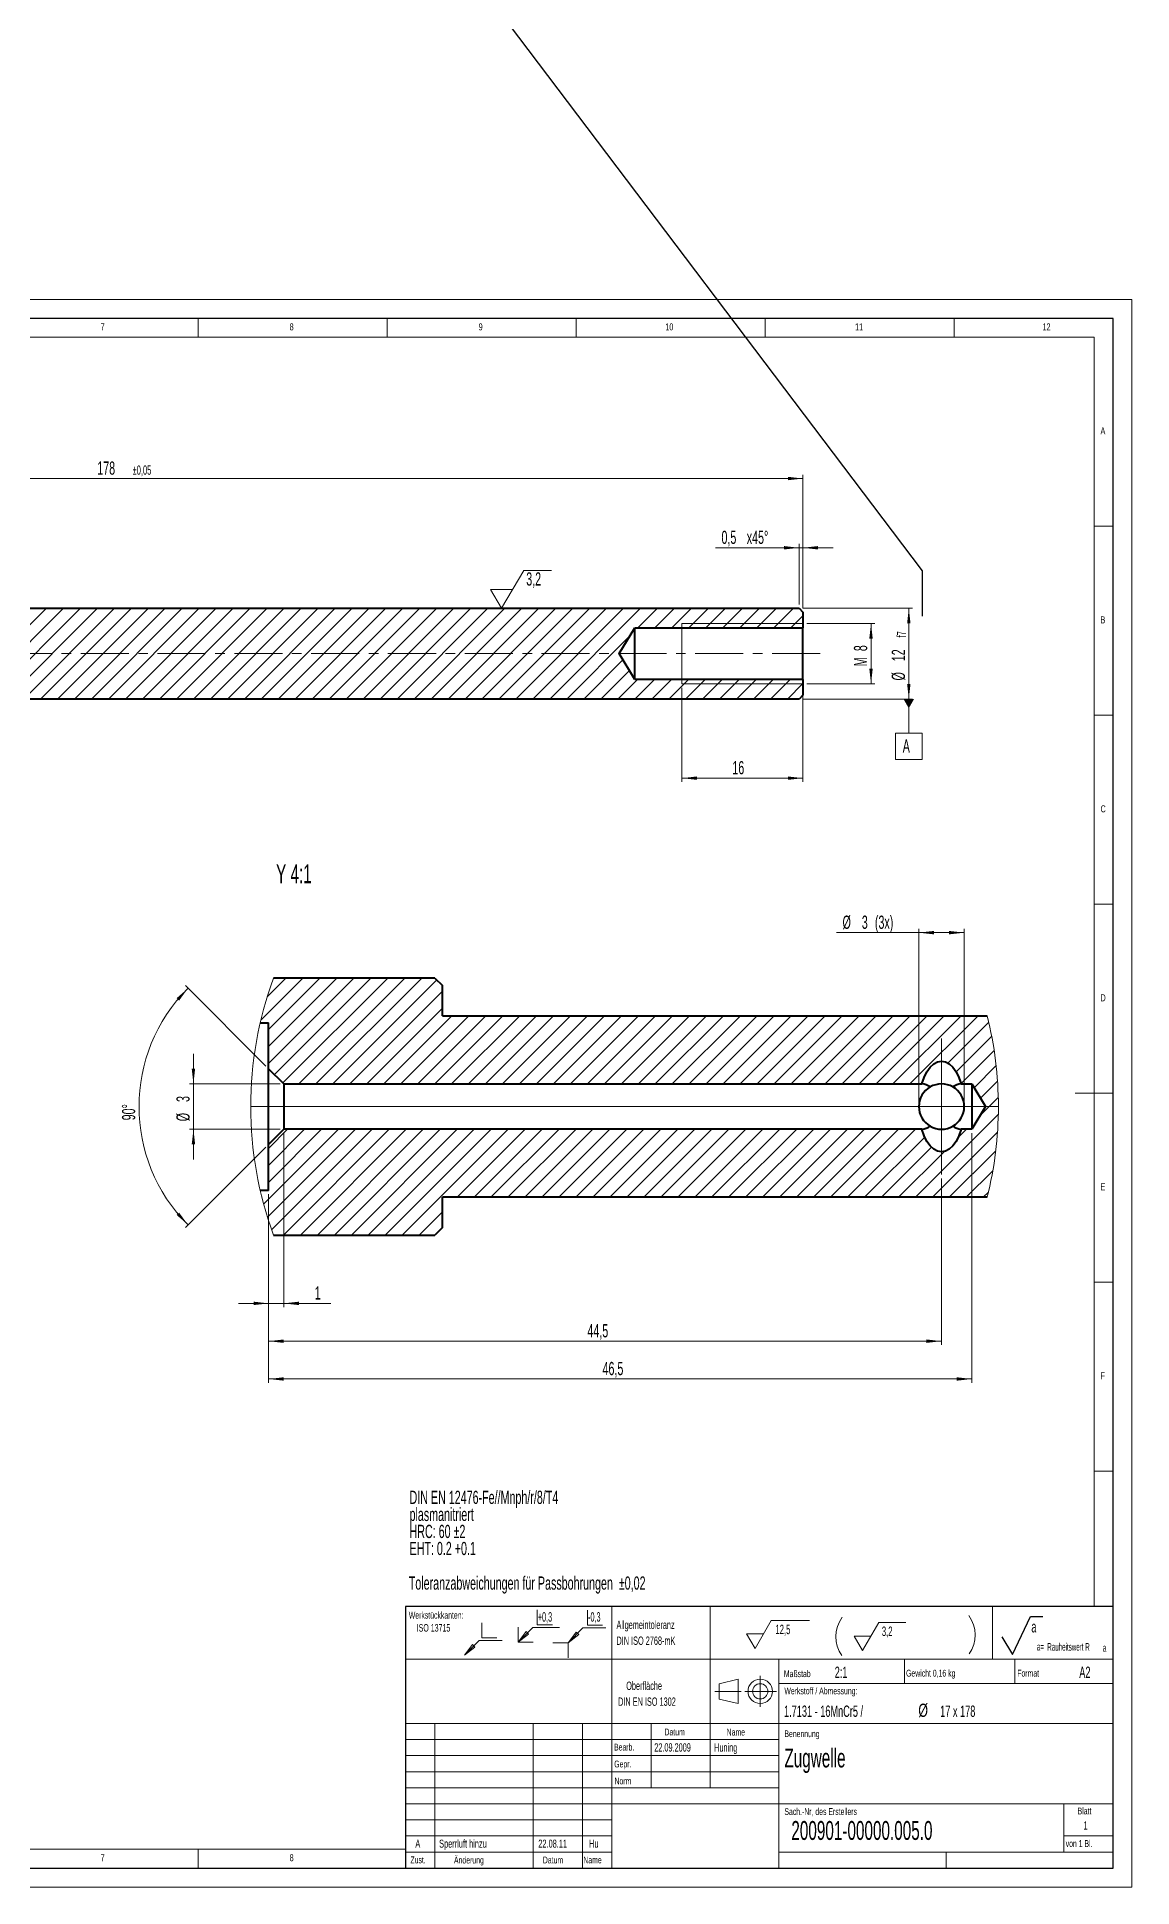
# Model space of a CAD drawing. Header units: millimetres. Extents: x 0 to 594, y 0 to 979.
# Drawn here: x 304.3 to 594, y 0 to 489.4 of the extents above; entities that cross this region are included whole.
import ezdxf

# ---------------------------------------------------------------- set-up
doc = ezdxf.new("R2010")
doc.units = ezdxf.units.MM
doc.linetypes.add('CENTERX2', pattern=[20.32, 12.7, -2.54, 2.54, -2.54])
doc.layers.add('SLD-0', color=7, linetype='Continuous')
doc.styles.add('SLDTEXTSTYLE0', font='TXT', dxfattribs={"width": 0.605})
doc.styles.add('SLDTEXTSTYLE1', font='TXT', dxfattribs={"width": 0.491563})
doc.styles.add('SLDTEXTSTYLE2', font='TXT', dxfattribs={"width": 0.75})
doc.styles.add('SLDTEXTSTYLE3', font='TXT', dxfattribs={"width": 0.7})
doc.styles.add('SLDTEXTSTYLE4', font='TXT', dxfattribs={"width": 0.554584})
doc.dimstyles.new('SLDDIMSTYLE0', dxfattribs={"dimtxt": 3.5, "dimasz": 4, "dimexe": 0, "dimexo": 0.0625, "dimgap": 0.875, "dimtad": 1, "dimlfac": 0.5, "dimrnd": 1e-09, "dimzin": 12, "dimdsep": 46, "dimtxsty": 'SLDTEXTSTYLE0', "dimsah": 1, "dimcen": 0.09, "dimadec": 0, "dimazin": 0, "dimtfac": 1, "dimtofl": 0, "dimtmove": 0, "dimatfit": 3, "dimfxl": 1, "dimfrac": 2, "dimtolj": 1, "dimtzin": 12, "dimarcsym": 0})
doc.dimstyles.new('SLDDIMSTYLE14', dxfattribs={"dimtxt": 3.5, "dimasz": 4, "dimexe": 0, "dimexo": 0.0625, "dimgap": 0.875, "dimtad": 1, "dimlfac": 0.25, "dimrnd": 1e-09, "dimzin": 12, "dimdsep": 46, "dimtxsty": 'SLDTEXTSTYLE0', "dimsah": 1, "dimcen": 0.09, "dimadec": 0, "dimazin": 0, "dimtfac": 1, "dimtofl": 0, "dimtmove": 0, "dimatfit": 3, "dimfxl": 1, "dimfrac": 2, "dimtolj": 1, "dimtzin": 12, "dimarcsym": 0})
doc.dimstyles.new('SLDDIMSTYLE16', dxfattribs={"dimtxt": 3.5, "dimasz": 4, "dimexe": 0, "dimexo": 0.0625, "dimgap": 0.875, "dimtad": 1, "dimdec": 4, "dimlfac": 0.25, "dimzin": 12, "dimdsep": 46, "dimtxsty": 'SLDTEXTSTYLE0', "dimsah": 1, "dimcen": 0.09, "dimazin": 0, "dimtfac": 1, "dimtofl": 0, "dimtmove": 0, "dimatfit": 3, "dimfxl": 1, "dimfrac": 2, "dimtolj": 1, "dimtzin": 12, "dimarcsym": 0})
doc.dimstyles.new('SLDDIMSTYLE19', dxfattribs={"dimtxt": 3.5, "dimasz": 4, "dimexe": 0, "dimexo": 0.0625, "dimgap": 0.875, "dimtad": 1, "dimlfac": 0.25, "dimrnd": 1e-09, "dimzin": 12, "dimdsep": 46, "dimtxsty": 'SLDTEXTSTYLE0', "dimsah": 1, "dimcen": 0.09, "dimadec": 0, "dimazin": 0, "dimtfac": 1, "dimtofl": 0, "dimtmove": 0, "dimatfit": 3, "dimfxl": 1, "dimfrac": 2, "dimtolj": 1, "dimtzin": 12, "dimarcsym": 0})
doc.dimstyles.new('SLDDIMSTYLE3', dxfattribs={"dimtxt": 3.5, "dimasz": 4, "dimexe": 0, "dimexo": 0.0625, "dimgap": 0.875, "dimtad": 1, "dimlfac": 0.5, "dimrnd": 1e-09, "dimzin": 12, "dimdsep": 46, "dimtxsty": 'SLDTEXTSTYLE0', "dimsah": 1, "dimcen": 0.09, "dimadec": 0, "dimazin": 0, "dimtfac": 1, "dimtofl": 0, "dimtmove": 0, "dimatfit": 3, "dimfxl": 1, "dimfrac": 2, "dimtolj": 1, "dimtzin": 12, "dimarcsym": 0})
doc.dimstyles.new('SLDDIMSTYLE5', dxfattribs={"dimtxt": 3.5, "dimasz": 4, "dimexe": 0, "dimexo": 0.0625, "dimgap": 0.875, "dimtad": 1, "dimlfac": 0.5, "dimrnd": 1e-09, "dimzin": 12, "dimdsep": 46, "dimtxsty": 'SLDTEXTSTYLE0', "dimsah": 1, "dimcen": 0.09, "dimadec": 0, "dimazin": 0, "dimtol": 1, "dimtp": 0.05, "dimtm": 0.05, "dimtfac": 1, "dimtofl": 0, "dimtmove": 0, "dimatfit": 3, "dimfxl": 1, "dimfrac": 2, "dimtolj": 1, "dimarcsym": 0})
doc.dimstyles.new('SLDDIMSTYLE6', dxfattribs={"dimtxt": 3.5, "dimasz": 4, "dimexe": 0, "dimexo": 0.0625, "dimgap": 0.875, "dimtad": 1, "dimlfac": 0.5, "dimrnd": 1e-09, "dimzin": 12, "dimdsep": 46, "dimtxsty": 'SLDTEXTSTYLE0', "dimsah": 1, "dimcen": 0.09, "dimadec": 0, "dimazin": 0, "dimtfac": 1, "dimtofl": 0, "dimtmove": 0, "dimatfit": 3, "dimfxl": 1, "dimfrac": 2, "dimtolj": 1, "dimtzin": 12, "dimarcsym": 0})
doc.dimstyles.new('SLDDIMSTYLE8', dxfattribs={"dimtxt": 0, "dimasz": 4, "dimexe": 0, "dimexo": 0.0625, "dimgap": 0, "dimtad": 0, "dimtih": 1, "dimtoh": 1, "dimdec": 0, "dimrnd": 1e-09, "dimzin": 0, "dimdsep": 46, "dimtxsty": 'Standard', "dimblk1": 'NONE', "dimblk2": 'NONE', "dimsah": 1, "dimcen": 0.09, "dimadec": 0, "dimazin": 0, "dimtfac": 4, "dimtdec": 0, "dimtofl": 0, "dimtmove": 0, "dimatfit": 3, "dimldrblk": 'NONE', "dimfxl": 1, "dimfrac": 2, "dimtolj": 1, "dimtzin": 0, "dimarcsym": 0})

# ---------------------------------------------------------------- blocks, each defined once
blk = doc.blocks.new('Block31')
at = {"color": 7, "linetype": 'Continuous', "lineweight": 0}
blk.add_arc((8.57, 4.98), 8.57, 143.2192, 215.5305, dxfattribs=at)
blk = doc.blocks.new('SW_NOTE_0')
at = {"color": 0, "linetype": 'Continuous', "lineweight": 0, "char_height": 3.5, "attachment_point": 1, "style": 'SLDTEXTSTYLE0'}
for s, insert in [('plasmanitriert', (0, 0)), ('DIN EN 12476-Fe//Mnph/r/8/T4', (0, 4.51)), ('HRC: 60 ±2', (0, -4.51)), ('EHT: 0.2 +0.1', (0, -9.02))]:
    blk.add_mtext(s, dxfattribs=dict(at, insert=insert))
blk = doc.blocks.new('plasmanitriet_manganphosphatiert')
at = {"color": 8, "linetype": 'Continuous', "lineweight": 0}
blk.add_blockref('SW_NOTE_0', (0.02, 13.19), dxfattribs=at)
blk = doc.blocks.new('Block32')
at = {"color": 7, "linetype": 'Continuous', "lineweight": 0}
blk.add_arc((-6.86, 4.98), 8.57, 324.4695, 36.7808, dxfattribs=at)
blk = doc.blocks.new('Block25')
at = {"color": 9, "linetype": 'Continuous', "lineweight": 0}
for p, q in [((5.096194, 4.596195), (5.096194, 8.596195)), ((0, 0), (0, 4)), ((0, 0), (3.896194, 3.896195)), ((0, 0), (2.14905, 2.800698)), ((0, 0), (2.800697, 2.149051)), ((0, 0), (4, 0)), ((2.14905, 2.800698), (2.800697, 2.149051)), ((3.896194, 3.896195), (10.955845, 3.896195)), ((5.096194, 4.596195), (9.096194, 4.596195))]:
    blk.add_line(p, q, dxfattribs=at)
blk = doc.blocks.new('Block29')
at = {"layer": 'SLD-0', "color": 7, "linetype": 'Continuous', "lineweight": 0}
for p, q in [((6.51, 7.42), (2.23, 0)), ((6.51, 7.42), (13.68, 7.42)), ((2.23, 0), (0, 3.86)), ((0, 3.86), (4.46, 3.86))]:
    blk.add_line(p, q, dxfattribs=at)
at = {"layer": 'SLD-0', "insert": (7.34, 6.36), "char_height": 2.5, "attachment_point": 1, "style": 'SLDTEXTSTYLE0'}
blk.add_mtext('3,2', dxfattribs=at)
blk = doc.blocks.new('Block30')
at = {"color": 7, "linetype": 'Continuous', "lineweight": 0}
for p, q in [((2.23, 0), (6.51, 7.42)), ((6.51, 7.42), (16.66, 7.42)), ((0, 3.86), (4.46, 3.86)), ((0, 3.86), (2.23, 0))]:
    blk.add_line(p, q, dxfattribs=at)
at = {"color": 7, "linetype": 'Continuous', "lineweight": 0, "insert": (7.63, 6.32), "char_height": 2.5, "attachment_point": 1, "style": 'SLDTEXTSTYLE0'}
blk.add_mtext('12,5', dxfattribs=at)
blk = doc.blocks.new('Block28')
at = {"layer": 'SLD-0'}
for p, q in [((2.77, 0), (7.58, 10.04)), ((7.58, 10.04), (10.86, 10.04)), ((0, 4.71), (2.77, 0))]:
    blk.add_line(p, q, dxfattribs=at)
at = {"layer": 'SLD-0', "attachment_point": 1}
for s, insert, char_height, style in [('a', (7.79, 8.85), 3, 'SLDTEXTSTYLE0'), ('a=', (9.24, 3.08), 2, 'SLDTEXTSTYLE1'), ('Rauheitswert R', (12.01, 3.03), 2, 'SLDTEXTSTYLE1'), ('a', (26.68, 2.78), 2, 'SLDTEXTSTYLE1')]:
    blk.add_mtext(s, dxfattribs=dict(at, insert=insert, char_height=char_height, style=style))
blk = doc.blocks.new('Block26')
at = {"color": 9, "linetype": 'Continuous', "lineweight": 0}
for p, q in [((4.596194, 4.596194), (4.596194, 8.596194)), ((0, 0), (3.896194, 3.896194)), ((0, 0), (2.149051, 2.800697)), ((0, 0), (2.800697, 2.14905)), ((2.149051, 2.800697), (2.800697, 2.14905)), ((3.896194, 3.896194), (10.010473, 3.896194)), ((4.596194, 4.596194), (8.596194, 4.596194))]:
    blk.add_line(p, q, dxfattribs=at)
blk = doc.blocks.new('Block27')
at = {"color": 9, "linetype": 'Continuous', "lineweight": 0}
for p, q in [((9.096194, 8.596195), (9.096194, 12.596195)), ((4, 4), (7.896194, 7.896195)), ((4, 4), (6.14905, 6.800698)), ((4, 4), (6.800697, 6.149051)), ((6.14905, 6.800698), (6.800697, 6.149051)), ((7.896194, 7.896195), (14.010473, 7.896195)), ((9.096194, 8.596195), (13.096194, 8.596195)), ((0, 4), (4, 4)), ((4, 0), (4, 4))]:
    blk.add_line(p, q, dxfattribs=at)
blk = doc.blocks.new('SW_NOTE_1')
at = {"color": 0, "linetype": 'Continuous', "lineweight": 0, "attachment_point": 1}
for s, insert, char_height, style in [('1.7131 - 16MnCr5 / ', (0, 3.87), 3, 'SLDTEXTSTYLE0'), ('%%c', (35.53, 4.37), 3.5, 'SLDTEXTSTYLE3'), (' 17 x 178', (40.63, 3.87), 3, 'SLDTEXTSTYLE0')]:
    blk.add_mtext(s, dxfattribs=dict(at, insert=insert, char_height=char_height, style=style))
blk = doc.blocks.new('SW_NOTE_2')
at = {"color": 0, "linetype": 'Continuous', "lineweight": 0, "char_height": 2.2, "attachment_point": 1, "style": 'SLDTEXTSTYLE0'}
for s, insert in [('Allgemeintoleranz', (0, 2.84)), ('DIN ISO 2768-mK', (0, -1.36))]:
    blk.add_mtext(s, dxfattribs=dict(at, insert=insert))
blk = doc.blocks.new('SW_NOTE_3')
at = {"color": 0, "linetype": 'Continuous', "lineweight": 0, "char_height": 2.2, "attachment_point": 1, "style": 'SLDTEXTSTYLE0'}
for s, insert in [('    Oberfläche', (0, 2.84)), ('DIN EN ISO 1302', (0, -1.36))]:
    blk.add_mtext(s, dxfattribs=dict(at, insert=insert))
blk = doc.blocks.new('*D20')
at = {"color": 7, "linetype": 'Continuous', "lineweight": 15}
for p, q in [((474.96, 317.29), (474.96, 292.35)), ((506.96, 317.29), (506.96, 292.35)), ((506.96, 293.35), (474.96, 293.35))]:
    blk.add_line(p, q, dxfattribs=at)
for points in [[(474.96, 293.35), (478.96, 292.9), (478.96, 293.8)], [(506.96, 293.35), (502.96, 293.8), (502.96, 292.9)]]:
    blk.add_solid(points, dxfattribs=at)
at = {"color": 7, "linetype": 'Continuous', "lineweight": 15, "insert": (488.28, 297.87), "char_height": 3.5, "attachment_point": 1, "style": 'SLDTEXTSTYLE0'}
blk.add_mtext('16', dxfattribs=at)
blk = doc.blocks.new('*D21')
at = {"color": 7, "linetype": 'Continuous', "lineweight": 15}
for p, q in [((507.96, 334.29), (525.96, 334.29)), ((524.96, 334.29), (524.96, 318.29)), ((507.96, 318.29), (525.96, 318.29))]:
    blk.add_line(p, q, dxfattribs=at)
for points in [[(524.96, 334.29), (524.51, 330.29), (525.41, 330.29)], [(524.96, 318.29), (525.41, 322.29), (524.51, 322.29)]]:
    blk.add_solid(points, dxfattribs=at)
at = {"color": 7, "linetype": 'Continuous', "lineweight": 15, "char_height": 3.5, "attachment_point": 1, "rotation": 90, "style": 'SLDTEXTSTYLE0'}
for s, insert in [('8', (520.44, 326.95)), ('M', (520.44, 322.95))]:
    blk.add_mtext(s, dxfattribs=dict(at, insert=insert))
blk = doc.blocks.new('*D22')
at = {"color": 7, "linetype": 'Continuous', "lineweight": 15}
for p, q in [((505.96, 354.3), (483.82, 354.3)), ((505.96, 339.29), (505.96, 355.3)), ((505.96, 354.3), (506.96, 354.3)), ((506.96, 338.29), (506.96, 355.3)), ((506.96, 354.3), (514.96, 354.3))]:
    blk.add_line(p, q, dxfattribs=at)
for points in [[(505.96, 354.3), (501.96, 354.75), (501.96, 353.85)], [(506.96, 354.3), (510.96, 353.85), (510.96, 354.75)]]:
    blk.add_solid(points, dxfattribs=at)
at = {"color": 7, "linetype": 'Continuous', "lineweight": 15, "char_height": 3.5, "attachment_point": 1, "style": 'SLDTEXTSTYLE0'}
for s, insert in [('0,5', (485.4, 358.81)), ('x45°', (492.09, 358.81))]:
    blk.add_mtext(s, dxfattribs=dict(at, insert=insert))
blk = doc.blocks.new('*D23')
at = {"color": 7, "linetype": 'Continuous', "lineweight": 15}
for p, q in [((150.96, 343.89), (150.96, 373.62)), ((506.96, 372.62), (150.96, 372.62)), ((506.96, 338.29), (506.96, 373.62))]:
    blk.add_line(p, q, dxfattribs=at)
for points in [[(150.96, 372.62), (154.96, 372.17), (154.96, 373.07)], [(506.96, 372.62), (502.96, 373.07), (502.96, 372.17)]]:
    blk.add_solid(points, dxfattribs=at)
at = {"color": 7, "linetype": 'Continuous', "lineweight": 15, "attachment_point": 1, "style": 'SLDTEXTSTYLE0'}
for s, insert, char_height in [('178', (320.28, 377.13), 3.5), ('±0,05', (329.63, 376.08), 2.45)]:
    blk.add_mtext(s, dxfattribs=dict(at, insert=insert, char_height=char_height))
blk = doc.blocks.new('*D24')
at = {"color": 7, "linetype": 'Continuous', "lineweight": 15}
for p, q in [((506.96, 338.29), (535.96, 338.29)), ((534.96, 314.29), (534.96, 338.29)), ((534.96, 338.29), (534.96, 317.61)), ((506.96, 314.29), (535.96, 314.29))]:
    blk.add_line(p, q, dxfattribs=at)
for points in [[(534.96, 338.29), (534.51, 334.29), (535.41, 334.29)], [(534.96, 314.29), (535.41, 318.29), (534.51, 318.29)]]:
    blk.add_solid(points, dxfattribs=at)
at = {"color": 7, "linetype": 'Continuous', "lineweight": 15, "attachment_point": 1, "rotation": 90, "style": 'SLDTEXTSTYLE0'}
for s, insert, char_height in [('f7', (531.8, 330.57), 2.45), ('12', (530.44, 324.29), 3.5), ('%%c', (530.44, 319.2), 3.5)]:
    blk.add_mtext(s, dxfattribs=dict(at, insert=insert, char_height=char_height))
blk = doc.blocks.new('_NONE')
blk = doc.blocks.new('SW_SFSYMBOL_1')
at = {"color": 0, "linetype": 'Continuous', "lineweight": 0}
for p, q in [((-6.54, -5), (-0.65, 5)), ((-0.65, 5), (6.68, 5)), ((-6.54, -5), (-9.49, 0)), ((-3.6, 0), (-9.49, 0))]:
    blk.add_line(p, q, dxfattribs=at)
at = {"color": 0, "linetype": 'Continuous', "lineweight": 0, "insert": (0, 4.51), "char_height": 3.5, "attachment_point": 1, "style": 'SLDTEXTSTYLE0'}
blk.add_mtext('3,2', dxfattribs=at)
blk = doc.blocks.new('SW_DATUMTAG_0')
at = {"color": 0, "linetype": 'Continuous', "lineweight": 0}
for p, q in [((1.6, 15.18), (1.6, 6.19)), ((-1.9, -0.81), (-1.9, 6.19)), ((-1.9, 6.19), (5.1, 6.19)), ((5.1, 6.19), (5.1, -0.81)), ((5.1, -0.81), (-1.9, -0.81))]:
    blk.add_line(p, q, dxfattribs=at)
blk.add_solid([(3, 15.18), (0.2, 15.18), (1.6, 12.73)], dxfattribs=at)
at = {"color": 0, "linetype": 'Continuous', "lineweight": 0, "insert": (0, 4.51, 8.8), "char_height": 3.5, "attachment_point": 1, "style": 'SLDTEXTSTYLE0'}
blk.add_mtext('A', dxfattribs=at)
blk = doc.blocks.new('SW_HATCH_1')
at = {"color": 0, "linetype": 'Continuous', "lineweight": 0}
for p, q in [((4.49, 0), (-6.63, -11.12)), ((0, 0), (-4.95, -4.95)), ((8.98, 0), (-4.56, -13.55)), ((13.47, 0), (-4.56, -18.04)), ((17.96, 0), (-4.56, -22.53)), ((22.45, 0), (-3.06, -25.51)), ((26.94, 0), (-0.81, -27.75)), ((31.43, 0), (3.43, -28)), ((35.92, 0), (7.92, -28)), ((39.92, -0.49), (12.41, -28)), ((41.44, -3.47), (16.9, -28)), ((41.44, -7.96), (21.39, -28)), ((43.88, -10), (25.88, -28)), ((48.37, -10), (30.37, -28)), ((52.86, -10), (34.86, -28)), ((57.35, -10), (39.35, -28)), ((61.84, -10), (43.84, -28)), ((66.33, -10), (48.33, -28)), ((70.82, -10), (52.82, -28)), ((75.31, -10), (57.31, -28)), ((79.8, -10), (61.8, -28)), ((84.29, -10), (66.29, -28)), ((88.78, -10), (70.78, -28)), ((93.27, -10), (75.27, -28)), ((97.76, -10), (79.76, -28)), ((102.25, -10), (84.25, -28)), ((106.74, -10), (88.74, -28)), ((111.23, -10), (93.23, -28)), ((115.72, -10), (97.72, -28)), ((120.21, -10), (102.21, -28)), ((124.7, -10), (106.7, -28)), ((129.19, -10), (111.19, -28)), ((133.68, -10), (115.68, -28)), ((138.17, -10), (120.17, -28)), ((142.66, -10), (124.66, -28)), ((147.15, -10), (129.15, -28)), ((151.64, -10), (133.64, -28)), ((156.13, -10), (138.13, -28)), ((160.62, -10), (142.62, -28)), ((165.11, -10), (147.11, -28)), ((169.61, -10), (151.61, -28)), ((174.1, -10), (156.1, -28)), ((178.59, -10), (160.59, -28)), ((183.08, -10), (165.08, -28)), ((185.91, -11.65), (175.1, -22.47)), ((186.7, -15.36), (177.28, -24.78)), ((187.36, -19.19), (178.61, -27.93)), ((187.88, -23.16), (182.04, -29)), ((188.24, -27.28), (183.72, -31.8)), ((188.44, -31.58), (183.57, -36.45)), ((188.45, -36.06), (166.51, -58)), ((13.88, -40), (-5.9, -59.78)), ((18.37, -40), (-4.89, -63.26)), ((0.41, -40), (-4.56, -44.98)), ((4.9, -40), (-4.56, -49.47)), ((9.39, -40), (-4.56, -53.96)), ((22.86, -40), (-3.78, -66.64)), ((27.35, -40), (-0.65, -68)), ((31.84, -40), (3.84, -68)), ((36.33, -40), (8.33, -68)), ((40.82, -40), (12.82, -68)), ((45.31, -40), (17.31, -68)), ((49.8, -40), (21.8, -68)), ((54.29, -40), (26.29, -68)), ((58.78, -40), (30.78, -68)), ((63.27, -40), (45.27, -58)), ((67.76, -40), (49.76, -58)), ((72.25, -40), (54.25, -58)), ((76.74, -40), (58.74, -58)), ((81.23, -40), (63.23, -58)), ((85.72, -40), (67.72, -58)), ((90.21, -40), (72.21, -58)), ((94.7, -40), (76.7, -58)), ((99.19, -40), (81.19, -58)), ((103.68, -40), (85.68, -58)), ((108.17, -40), (90.17, -58)), ((112.66, -40), (94.66, -58)), ((117.15, -40), (99.15, -58)), ((121.64, -40), (103.64, -58)), ((126.13, -40), (108.13, -58)), ((130.62, -40), (112.62, -58)), ((135.11, -40), (117.11, -58)), ((139.61, -40), (121.61, -58)), ((144.1, -40), (126.1, -58)), ((148.59, -40), (130.59, -58)), ((153.08, -40), (135.08, -58)), ((157.57, -40), (139.57, -58)), ((162.06, -40), (144.06, -58)), ((166.55, -40), (148.55, -58)), ((168.99, -42.05), (153.04, -58)), ((188.24, -40.76), (171, -58)), ((180.02, -40), (177.82, -42.2)), ((170.77, -44.75), (157.53, -58)), ((174.09, -45.93), (162.02, -58)), ((187.77, -45.71), (175.49, -58)), ((187, -50.97), (179.98, -58)), ((185.85, -56.62), (184.47, -58)), ((41.44, -61.84), (35.27, -68))]:
    blk.add_line(p, q, dxfattribs=at)
blk = doc.blocks.new('*D45')
at = {"color": 7, "linetype": 'Continuous', "lineweight": 15}
for p, q in [((364.91, 217.17), (343.6, 238.49)), ((364.91, 195.76), (343.6, 174.44))]:
    blk.add_line(p, q, dxfattribs=at)
blk.add_arc((375.62, 206.46), 44.29, 135, 225, dxfattribs=at)
for points in [[(344.3, 237.78), (341.27, 235.13), (341.94, 234.52)], [(344.3, 175.15), (341.94, 178.4), (341.27, 177.8)]]:
    blk.add_solid(points, dxfattribs=at)
at = {"color": 7, "linetype": 'Continuous', "lineweight": 15, "insert": (326.82, 202.83), "char_height": 3.5, "attachment_point": 1, "rotation": 90, "style": 'SLDTEXTSTYLE0'}
blk.add_mtext('90°', dxfattribs=at)
blk = doc.blocks.new('*D46')
at = {"color": 7, "linetype": 'Continuous', "lineweight": 15}
for p, q in [((369.62, 199.46), (369.62, 153.4)), ((365.62, 183.26), (365.62, 153.4)), ((365.62, 154.4), (357.62, 154.4)), ((369.62, 154.4), (365.62, 154.4)), ((369.62, 154.4), (382.07, 154.4))]:
    blk.add_line(p, q, dxfattribs=at)
for points in [[(365.62, 154.4), (361.62, 154.85), (361.62, 153.95)], [(369.62, 154.4), (373.62, 153.95), (373.62, 154.85)]]:
    blk.add_solid(points, dxfattribs=at)
at = {"color": 7, "linetype": 'Continuous', "lineweight": 15, "insert": (377.81, 158.91), "char_height": 3.5, "attachment_point": 1, "style": 'SLDTEXTSTYLE0'}
blk.add_mtext('1', dxfattribs=at)
blk = doc.blocks.new('*D47')
at = {"color": 7, "linetype": 'Continuous', "lineweight": 15}
for p, q in [((551.62, 199.46), (551.62, 133.4)), ((365.62, 183.26), (365.62, 133.4)), ((365.62, 134.4), (551.62, 134.4))]:
    blk.add_line(p, q, dxfattribs=at)
for points in [[(365.62, 134.4), (369.62, 133.95), (369.62, 134.85)], [(551.62, 134.4), (547.62, 134.85), (547.62, 133.95)]]:
    blk.add_solid(points, dxfattribs=at)
at = {"color": 7, "linetype": 'Continuous', "lineweight": 15, "insert": (453.94, 138.91), "char_height": 3.5, "attachment_point": 1, "style": 'SLDTEXTSTYLE0'}
blk.add_mtext('46,5', dxfattribs=at)
blk = doc.blocks.new('*D48')
at = {"color": 7, "linetype": 'Continuous', "lineweight": 15}
for p, q in [((537.62, 252.48), (515.84, 252.48)), ((537.62, 207.46), (537.62, 253.48)), ((537.62, 252.48), (549.62, 252.48)), ((549.62, 207.46), (549.62, 253.48))]:
    blk.add_line(p, q, dxfattribs=at)
for points in [[(537.62, 252.48), (541.62, 252.03), (541.62, 252.93)], [(549.62, 252.48), (545.62, 252.93), (545.62, 252.03)]]:
    blk.add_solid(points, dxfattribs=at)
at = {"color": 7, "linetype": 'Continuous', "lineweight": 15, "char_height": 3.5, "attachment_point": 1, "style": 'SLDTEXTSTYLE0'}
for s, insert in [('%%c', (517.43, 256.99)), ('3', (522.53, 256.99)), (' (3x)', (525.2, 256.99))]:
    blk.add_mtext(s, dxfattribs=dict(at, insert=insert))
blk = doc.blocks.new('*D49')
at = {"color": 7, "linetype": 'Continuous', "lineweight": 15}
for p, q in [((543.62, 187.46), (543.62, 143.4)), ((365.62, 183.26), (365.62, 143.4)), ((543.62, 144.4), (365.62, 144.4))]:
    blk.add_line(p, q, dxfattribs=at)
for points in [[(365.62, 144.4), (369.62, 143.95), (369.62, 144.85)], [(543.62, 144.4), (539.62, 144.85), (539.62, 143.95)]]:
    blk.add_solid(points, dxfattribs=at)
at = {"color": 7, "linetype": 'Continuous', "lineweight": 15, "insert": (449.94, 148.91), "char_height": 3.5, "attachment_point": 1, "style": 'SLDTEXTSTYLE0'}
blk.add_mtext('44,5', dxfattribs=at)
blk = doc.blocks.new('*D50')
at = {"color": 7, "linetype": 'Continuous', "lineweight": 15}
for p, q in [((345.72, 212.46), (345.72, 220.46)), ((368.62, 212.46), (344.72, 212.46)), ((345.72, 212.46), (345.72, 200.46)), ((368.62, 200.46), (344.72, 200.46)), ((345.72, 200.46), (345.72, 192.46))]:
    blk.add_line(p, q, dxfattribs=at)
for points in [[(345.72, 212.46), (346.17, 216.46), (345.27, 216.46)], [(345.72, 200.46), (345.27, 196.46), (346.17, 196.46)]]:
    blk.add_solid(points, dxfattribs=at)
at = {"color": 7, "linetype": 'Continuous', "lineweight": 15, "char_height": 3.5, "attachment_point": 1, "rotation": 90, "style": 'SLDTEXTSTYLE0'}
for s, insert in [('3', (341.21, 207.68)), ('%%c', (341.21, 202.58))]:
    blk.add_mtext(s, dxfattribs=dict(at, insert=insert))
blk = doc.blocks.new('SW_CENTERMARKSYMBOL_3')
at = {"color": 0, "linetype": 'Continuous', "lineweight": 0}
for p, q in [((0, 12), (0, 18)), ((0, 0), (0, 12)), ((-12, 0), (-182.75, 0)), ((0, 0), (-12, 0)), ((0, 0), (0, -12)), ((0, 0), (12, 0)), ((12, 0), (15.04, 0)), ((0, -12), (0, -18))]:
    blk.add_line(p, q, dxfattribs=at)

msp = doc.modelspace()

# ---------------------------------------------------------------- hatches: boundary and pattern name
at = {"linetype": 'Continuous', "lineweight": 0}
h = msp.add_hatch(dxfattribs=at)
h.set_pattern_fill('ANSI31', style=0)
edge = h.paths.add_edge_path(flags=0)
edge.add_line((458.37034, 326.28617), (462.45619, 333.08617))
edge.add_line((462.45619, 333.08617), (506.95619, 333.08617))
edge.add_line((506.95619, 333.08617), (506.95619, 337.28617))
edge.add_line((506.95619, 337.28617), (505.95619, 338.28617))
edge.add_line((505.95619, 338.28617), (211.95619, 338.28617))
edge.add_line((211.95619, 338.28617), (211.95619, 342.28617))
edge.add_line((211.95619, 342.28617), (210.95619, 343.28617))
edge.add_line((210.95619, 343.28617), (151.35619, 343.28617))
edge.add_line((151.35619, 343.28617), (150.95619, 342.88617))
edge.add_line((150.95619, 342.88617), (150.95619, 341.38617))
edge.add_line((150.95619, 341.38617), (153.78462, 338.55774))
edge.add_arc((156.61304, 341.38617), 4, 225, 270)
edge.add_line((156.61304, 337.38617), (188.95619, 337.38617))
edge.add_line((188.95619, 337.38617), (188.95619, 331.28617))
edge.add_line((188.95619, 331.28617), (190.95619, 329.28617))
edge.add_line((190.95619, 329.28617), (275.35811, 329.28617))
edge.add_ellipse((277.95619, 326.28617), major_axis=(0, 6), ratio=0.5, start_angle=-40.8933946, end_angle=40.8933946, ccw=False)
edge.add_line((280.55427, 329.28617), (281.95619, 329.28617))
edge.add_line((281.95619, 329.28617), (283.75877, 326.28617))
edge.add_line((283.75877, 326.28617), (281.95619, 323.28617))
edge.add_line((281.95619, 323.28617), (280.55427, 323.28617))
edge.add_ellipse((277.95619, 326.28617), major_axis=(0, -6), ratio=0.5, start_angle=-40.8933946, end_angle=40.8933946, ccw=False)
edge.add_line((275.35811, 323.28617), (190.95619, 323.28617))
edge.add_line((190.95619, 323.28617), (188.95619, 321.28617))
edge.add_line((188.95619, 321.28617), (188.95619, 315.18617))
edge.add_line((188.95619, 315.18617), (156.61304, 315.18617))
edge.add_arc((156.61304, 311.18617), 4, 90, 135)
edge.add_line((153.78462, 314.01459), (150.95619, 311.18617))
edge.add_line((150.95619, 311.18617), (150.95619, 309.68617))
edge.add_line((150.95619, 309.68617), (151.35619, 309.28617))
edge.add_line((151.35619, 309.28617), (210.95619, 309.28617))
edge.add_line((210.95619, 309.28617), (211.95619, 310.28617))
edge.add_line((211.95619, 310.28617), (211.95619, 314.28617))
edge.add_line((211.95619, 314.28617), (505.95619, 314.28617))
edge.add_line((505.95619, 314.28617), (506.95619, 315.28617))
edge.add_line((506.95619, 315.28617), (506.95619, 319.48617))
edge.add_line((506.95619, 319.48617), (462.45619, 319.48617))
edge.add_line((462.45619, 319.48617), (458.37034, 326.28617))

# ---------------------------------------------------------------- linework, layer by layer
at = {"color": 7, "linetype": 'Continuous', "lineweight": 0}
for p, q in [((594, 420), (0, 420)), ((594, 77.25), (594, 420)), ((347, 410), (347, 415)), ((397, 415), (397, 410)), ((447, 410), (447, 415)), ((497, 415), (497, 410)), ((547, 410), (547, 415)), ((584, 410), (10, 410)), ((584, 74.25), (584, 410)), ((584, 360), (589, 360)), ((474.9562, 334.28617), (506.9562, 334.28617)), ((474.9562, 333.08617), (474.9562, 334.28617)), ((474.9562, 333.08617), (474.9562, 319.48617)), ((474.9562, 318.28617), (474.9562, 319.48617)), ((506.9562, 318.28617), (474.9562, 318.28617)), ((589, 310), (584, 310)), ((584, 260), (589, 260)), ((589, 210), (579, 210)), ((584, 160), (589, 160)), ((589, 110), (584, 110)), ((482.4, 57.25), (482.4, 74.25)), ((557.07055, 74.25), (557.07055, 60.25)), ((594, 0), (594, 77.25)), ((533.80694, 60.25), (533.80694, 53.875)), ((563, 60.25), (563, 53.875)), ((482.4, 57.25), (482.4, 26.25)), ((589, 53.875), (500.6, 53.875)), ((409.6, 43.25), (409.6, 5)), ((435.6, 5), (435.6, 43.25)), ((448.6, 43.25), (448.6, 5)), ((466.8, 26.25), (466.8, 43.25)), ((500.6, 39), (401.8, 39)), ((500.6, 34.75), (401.8, 34.75)), ((500.6, 30.5), (401.8, 30.5)), ((500.6, 26.25), (401.8, 26.25)), ((456.4, 22), (401.8, 22)), ((576, 9.25), (576, 22)), ((456.4, 17.75), (401.8, 17.75)), ((10, 10), (401.8, 10)), ((347, 5), (347, 10)), ((456.4, 13.5), (401.8, 13.5)), ((589, 13.5), (576, 13.5)), ((500.6, 9.25), (589, 9.25)), ((544.8, 5), (544.8, 9.25)), ((0, 0), (401.8, 0)), ((401.8, 0), (594, 0))]:
    msp.add_line(p, q, dxfattribs=at)
at = {"color": 7, "linetype": 'Continuous', "lineweight": 30}
for p, q in [((589, 415), (5, 415)), ((589, 74.25), (589, 415)), ((589, 74.25), (401.8, 74.25)), ((401.8, 74.25), (401.8, 5)), ((589, 5), (589, 74.25)), ((5, 5), (401.8, 5)), ((401.8, 5), (589, 5))]:
    msp.add_line(p, q, dxfattribs=at)
at = {"color": 7, "linetype": 'Continuous', "lineweight": 40}
for p, q in [((211.95619, 338.28617), (505.95619, 338.28617)), ((505.95619, 338.28617), (506.95619, 337.28617)), ((458.37034, 326.28617), (462.45619, 333.08617)), ((462.45619, 333.08617), (506.95619, 333.08617)), ((462.45619, 319.48617), (462.45619, 333.08617)), ((506.95619, 337.28617), (506.95619, 333.08617)), ((506.95619, 319.48617), (506.95619, 333.08617)), ((462.45619, 319.48617), (458.37034, 326.28617)), ((506.95619, 319.48617), (462.45619, 319.48617)), ((506.95619, 319.48617), (506.95619, 315.28617)), ((505.95619, 314.28617), (211.95619, 314.28617)), ((506.95619, 315.28617), (505.95619, 314.28617)), ((409.62015, 240.46303), (366.89736, 240.46303)), ((409.62015, 240.46303), (411.62015, 238.46302)), ((411.62015, 230.46302), (411.62015, 238.46302)), ((411.62015, 230.46302), (555.69937, 230.46302)), ((363.3929, 228.66302), (365.62015, 228.66302)), ((365.62015, 216.46302), (365.62015, 228.66302)), ((369.62016, 212.46302), (365.62015, 216.46302)), ((365.62015, 196.46302), (365.62015, 216.46302)), ((369.62016, 212.46302), (538.424, 212.46302)), ((369.62016, 212.46302), (369.62016, 200.46302)), ((548.81631, 212.46302), (551.62015, 212.46302)), ((551.62015, 212.46302), (555.22531, 206.46302)), ((551.62015, 212.46302), (551.62015, 200.46302)), ((555.22531, 206.46302), (551.62015, 200.46302)), ((365.62015, 196.46302), (369.62016, 200.46302)), ((365.62015, 184.26302), (365.62015, 196.46302)), ((538.424, 200.46302), (369.62016, 200.46302)), ((551.62015, 200.46302), (548.81631, 200.46302)), ((365.62015, 184.26302), (363.3929, 184.26302)), ((555.69937, 182.46302), (411.62015, 182.46302)), ((411.62015, 174.46302), (411.62015, 182.46302)), ((366.89736, 172.46302), (409.62015, 172.46302)), ((411.62015, 174.46302), (409.62015, 172.46302))]:
    msp.add_line(p, q, dxfattribs=at)
at = {"color": 7, "linetype": 'CENTERX2', "lineweight": 0}
for p, q in [((511.48796, 326.28617), (145.86524, 326.28617)), ((495.65969, 55.86165), (495.65969, 47.66585)), ((483.63093, 51.76375), (490.58428, 51.76375)), ((491.58696, 51.76375), (499.95714, 51.76375))]:
    msp.add_line(p, q, dxfattribs=at)
at = {"color": 7, "linetype": 'Continuous', "lineweight": 15}
for p, q in [((456.4, 5), (456.4, 74.25)), ((456.4, 60.25), (401.8, 60.25)), ((456.4, 60.25), (589, 60.25)), ((500.6, 60.25), (500.6, 5)), ((484.75897, 53.7556), (489.83, 54.97552)), ((489.83, 54.97552), (489.83, 48.50697)), ((484.75897, 53.7556), (484.75897, 49.72689)), ((489.83, 48.50697), (484.75897, 49.72689)), ((589, 43.25), (401.8, 43.25)), ((456.4, 22), (589, 22)), ((401.8, 9.25), (456.4, 9.25))]:
    msp.add_line(p, q, dxfattribs=at)
at = {"color": 7, "linetype": 'Continuous', "lineweight": 40, "flags": 128}
for points in [[(538.424, 212.46302), (539.02388, 214.17647), (539.76343, 215.65556), (540.62015, 216.85533), (541.56803, 217.73933), (542.57826, 218.28072), (543.62015, 218.46302), (544.66204, 218.28072), (545.67227, 217.73933), (546.62015, 216.85533), (547.47688, 215.65556), (548.21642, 214.17647), (548.81631, 212.46302)], [(548.81631, 200.46302), (548.21642, 198.74957), (547.47688, 197.27049), (546.62015, 196.07072), (545.67227, 195.18671), (544.66204, 194.64533), (543.62015, 194.46302), (542.57826, 194.64533), (541.56803, 195.18671), (540.62015, 196.07072), (539.76343, 197.27049), (539.02388, 198.74957), (538.424, 200.46302)]]:
    msp.add_lwpolyline(points, dxfattribs=at)
at = {"color": 7, "linetype": 'Continuous', "lineweight": 15}
for radius in [3.23428, 2.01436]:
    msp.add_circle((495.65969, 51.76375), radius, dxfattribs=at)
at = {"color": 7, "linetype": 'Continuous', "lineweight": 0}
for centre, radius, start, end in [((459.76203, 206.46302), 98.89311, 159.8910996, 200.1089004), ((459.76225, 206.463), 98.89354, 0.0000152, 14.0450947), ((459.76231, 206.46304), 98.89347, 345.954901, 359.9999891)]:
    msp.add_arc(centre, radius, start, end, dxfattribs=at)
at = {"color": 7, "linetype": 'Continuous', "lineweight": 40}
for centre, radius, start, end in [((543.62015, 206.46302), 6, 119.9999334, 240.0000666), ((537.86181, 207.52517), 4.96975, 56.2875085, 83.5047143), ((543.62015, 206.46303), 5.99999, 59.9999683, 120.0000317), ((549.37848, 207.5252), 4.96972, 96.4952053, 123.7125719), ((543.62015, 206.46302), 6, 299.9999899, 60.0000101), ((537.86181, 205.40088), 4.96975, 276.4952857, 303.7124915), ((543.62015, 206.46301), 5.99999, 239.9999683, 300.0000317), ((549.37848, 205.40085), 4.96972, 236.2874281, 263.5047947)]:
    msp.add_arc(centre, radius, start, end, dxfattribs=at)

# ---------------------------------------------------------------- block references
at = {"color": 7, "linetype": 'Continuous', "lineweight": 0}
for name, p in [('SW_SFSYMBOL_1', (433.76095, 343.28592)), ('SW_DATUMTAG_0', (533.35202, 299.10635)), ('SW_HATCH_1', (370.185, 240.46303)), ('SW_CENTERMARKSYMBOL_3', (543.62015, 206.46302)), ('SW_NOTE_2', (457.62939, 67.62635)), ('SW_NOTE_3', (458.05574, 51.50012)), ('SW_NOTE_1', (501.95049, 44.13537))]:
    msp.add_blockref(name, p, dxfattribs=at)
at = {"color": 7, "linetype": 'Continuous'}
for name, p in [('plasmanitriet_manganphosphatiert', (402.86879, 87.13862)), ('Block26', (417.3867, 61.32613)), ('Block25', (431.58714, 64.76881)), ('Block27', (440.82916, 60.63978)), ('Block30', (492.06023, 63.07439)), ('Block31', (515.65944, 61.23412)), ('Block29', (520.49025, 62.54155)), ('Block32', (550.84151, 61.68258)), ('Block28', (559.58208, 61.49728))]:
    msp.add_blockref(name, p, dxfattribs=at)

# ---------------------------------------------------------------- texts
at = {"color": 7, "linetype": 'Continuous', "lineweight": 0, "attachment_point": 1}
for s, insert, char_height, style in [('7', (321.16667, 413.66802), 1.85208, 'SLDTEXTSTYLE2'), ('8', (371.16667, 413.66802), 1.85208, 'SLDTEXTSTYLE2'), ('9', (421.16667, 413.66802), 1.85208, 'SLDTEXTSTYLE2'), ('10', (470.54167, 413.66802), 1.852083, 'SLDTEXTSTYLE2'), ('11', (520.75001, 413.66802), 1.852083, 'SLDTEXTSTYLE2'), ('12', (570.33334, 413.66802), 1.852083, 'SLDTEXTSTYLE2'), ('A', (585.66668, 386.16802), 1.85208, 'SLDTEXTSTYLE2'), ('B', (585.66668, 336.16802), 1.85208, 'SLDTEXTSTYLE2'), ('C', (585.66668, 286.16802), 1.85208, 'SLDTEXTSTYLE2'), ('Y 4:1', (367.57987, 270.55982), 5, 'SLDTEXTSTYLE0'), ('D', (585.66668, 236.16802), 1.85208, 'SLDTEXTSTYLE2'), ('E', (585.66668, 186.16802), 1.85208, 'SLDTEXTSTYLE2'), ('F', (585.66668, 136.16802), 1.85208, 'SLDTEXTSTYLE2'), ('Toleranzabweichungen für Passbohrungen  ±0,02', (402.68768, 82.16096), 3.5, 'SLDTEXTSTYLE0'), ('Werkstückkanten:    ', (402.68768, 72.80307), 1.8, 'SLDTEXTSTYLE0'), ('ISO 13715', (404.79765, 69.5669), 2, 'SLDTEXTSTYLE4'), ('+0,3 ', (436.82908, 72.70356), 2.5, 'SLDTEXTSTYLE4'), ('-0,3 ', (450.11486, 72.70356), 2.5, 'SLDTEXTSTYLE4'), ('Maßstab', (501.90763, 57.32926), 1.8, 'SLDTEXTSTYLE0'), ('2:1 ', (515.35794, 58.2998), 3, 'SLDTEXTSTYLE0'), ('Gewicht 0,16 kg ', (534.23135, 57.46739), 1.8, 'SLDTEXTSTYLE0'), ('Format', (563.65423, 57.46739), 1.8, 'SLDTEXTSTYLE0'), ('A2', (580.05245, 58.2998), 3, 'SLDTEXTSTYLE0'), ('Werkstoff / Abmessung:', (502.04576, 52.77079), 1.8, 'SLDTEXTSTYLE0'), ('Datum', (470.33573, 41.90763), 1.8, 'SLDTEXTSTYLE0'), ('Name', (486.77602, 41.87554), 1.8, 'SLDTEXTSTYLE0'), ('Benennung', (502.04576, 41.44367), 1.8, 'SLDTEXTSTYLE0'), ('Bearb.', (456.98914, 37.90382), 1.8, 'SLDTEXTSTYLE0'), ('22.09.2009', (467.62259, 38.02246), 2.2, 'SLDTEXTSTYLE0'), ('Huning ', (483.46006, 38.00576), 2.2, 'SLDTEXTSTYLE0'), ('Zugwelle', (502.04576, 36.63915), 5, 'SLDTEXTSTYLE0'), ('Gepr.', (457.03151, 33.43858), 1.8, 'SLDTEXTSTYLE0'), ('Norm', (457.11323, 28.94359), 1.8, 'SLDTEXTSTYLE0'), ('Sach.-Nr, des Erstellers', (502.04576, 20.86147), 1.8, 'SLDTEXTSTYLE0'), ('Blatt', (579.60668, 21.02512), 1.8, 'SLDTEXTSTYLE0'), ('200901-00000.005.0', (503.88195, 17.45545), 5, 'SLDTEXTSTYLE0'), ('1 ', (581.19478, 17.37926), 2.2, 'SLDTEXTSTYLE0'), ('A', (404.42539, 12.53359), 2.11667, 'SLDTEXTSTYLE0'), ('Sperrluft hinzu', (410.71734, 12.53359), 2.1166667, 'SLDTEXTSTYLE0'), ('22.08.11', (436.94634, 12.53359), 2.116667, 'SLDTEXTSTYLE0'), ('Hu', (450.37055, 12.53359), 2.116667, 'SLDTEXTSTYLE0'), ('von 1 Bl.', (576.47464, 12.39932), 1.8, 'SLDTEXTSTYLE0'), ('7', (321.16667, 8.66802), 1.85208, 'SLDTEXTSTYLE2'), ('8', (371.16667, 8.66802), 1.85208, 'SLDTEXTSTYLE2'), ('Zust.', (403.13584, 8.07501), 1.8, 'SLDTEXTSTYLE0'), ('Änderung', (414.64802, 8.01869), 1.8, 'SLDTEXTSTYLE0'), ('Datum', (438.15867, 8.03954), 1.8, 'SLDTEXTSTYLE0'), ('Name', (448.86355, 8.06771), 1.8, 'SLDTEXTSTYLE0')]:
    msp.add_mtext(s, dxfattribs=dict(at, insert=insert, char_height=char_height, style=style))

# ---------------------------------------------------------------- dimensions: what is measured, and where the dimension line sits
at = {"color": 7, "linetype": 'Continuous', "lineweight": 15}
for base, p1, p2, dimstyle, picture, middle in [((150.95619, 372.61599), (506.95619, 337.28617), (150.95619, 342.88617), 'SLDDIMSTYLE5', '*D23', (328.95619, 372.61599)), ((474.95619, 293.3538), (506.95619, 318.28617), (474.95619, 318.28617), 'SLDDIMSTYLE0', '*D20', (490.95619, 293.3538)), ((365.62015, 154.39609), (369.62015, 200.46302), (365.62015, 184.26302), 'SLDDIMSTYLE19', '*D46', (379.15035, 154.39609)), ((551.62015, 134.39609), (365.62015, 184.26302), (551.62015, 200.46302), 'SLDDIMSTYLE14', '*D47', (458.62015, 134.39609)), ((365.62015, 144.39609), (543.62015, 188.46302), (365.62015, 184.26302), 'SLDDIMSTYLE14', '*D49', (454.62015, 144.39609))]:
    dim = msp.add_linear_dim(base=base, p1=p1, p2=p2, dimstyle=dimstyle, dxfattribs=at)
    dim.commit()
    dim.dimension.update_dxf_attribs({"geometry": picture, "text_midpoint": middle, "dimtype": 160})
for base, p1, p2, text, dimstyle, picture, middle in [((506.95619, 354.29867), (505.95619, 338.28617), (506.95619, 337.28617), '<>x45°', 'SLDDIMSTYLE3', '*D22', (493.58508, 354.29867)), ((549.62015, 252.47695), (537.62015, 206.46302), (549.62015, 206.46302), '%%c<> (3x)', 'SLDDIMSTYLE14', '*D48', (526.1216, 252.47695))]:
    dim = msp.add_linear_dim(base=base, p1=p1, p2=p2, text=text, dimstyle=dimstyle, dxfattribs=at)
    dim.commit()
    dim.dimension.update_dxf_attribs({"geometry": picture, "text_midpoint": middle, "dimtype": 160})
for base, p1, p2, text, dimstyle, picture, middle in [((534.95619, 338.28617), (505.95619, 314.28617), (505.95619, 338.28617), '%%c<>f7', 'SLDDIMSTYLE6', '*D24', (534.95619, 326.28617)), ((524.95619, 318.28617), (506.95619, 334.28617), (506.95619, 318.28617), 'M<>', 'SLDDIMSTYLE0', '*D21', (524.95619, 326.28617)), ((345.71697, 200.46302), (369.62015, 212.46302), (369.62015, 200.46302), '%%c<>', 'SLDDIMSTYLE19', '*D50', (345.71697, 206.46302))]:
    dim = msp.add_linear_dim(base=base, p1=p1, p2=p2, angle=90, text=text, dimstyle=dimstyle, dxfattribs=at)
    dim.commit()
    dim.dimension.update_dxf_attribs({"geometry": picture, "text_midpoint": middle, "dimtype": 160})
dim = msp.add_angular_dim_2l(base=(331.33377, 206.46302), line1=((365.62015, 196.46302), (369.62015, 200.46302)), line2=((369.62015, 212.46302), (365.62015, 216.46302)), dimstyle='SLDDIMSTYLE16', dxfattribs=at)
dim.commit()
dim.dimension.update_dxf_attribs({"geometry": '*D45', "text_midpoint": (331.33377, 206.46302), "dimtype": 162})

# ---------------------------------------------------------------- leaders
at = {"color": 7, "linetype": 'Continuous', "lineweight": 0, "has_arrowhead": 0}
msp.add_leader([(61.6249, 978.8585), (538.45619, 348.21342), (538.45619, 336.21342)], dimstyle='SLDDIMSTYLE8', dxfattribs=at)

doc.saveas('drawing.dxf')
